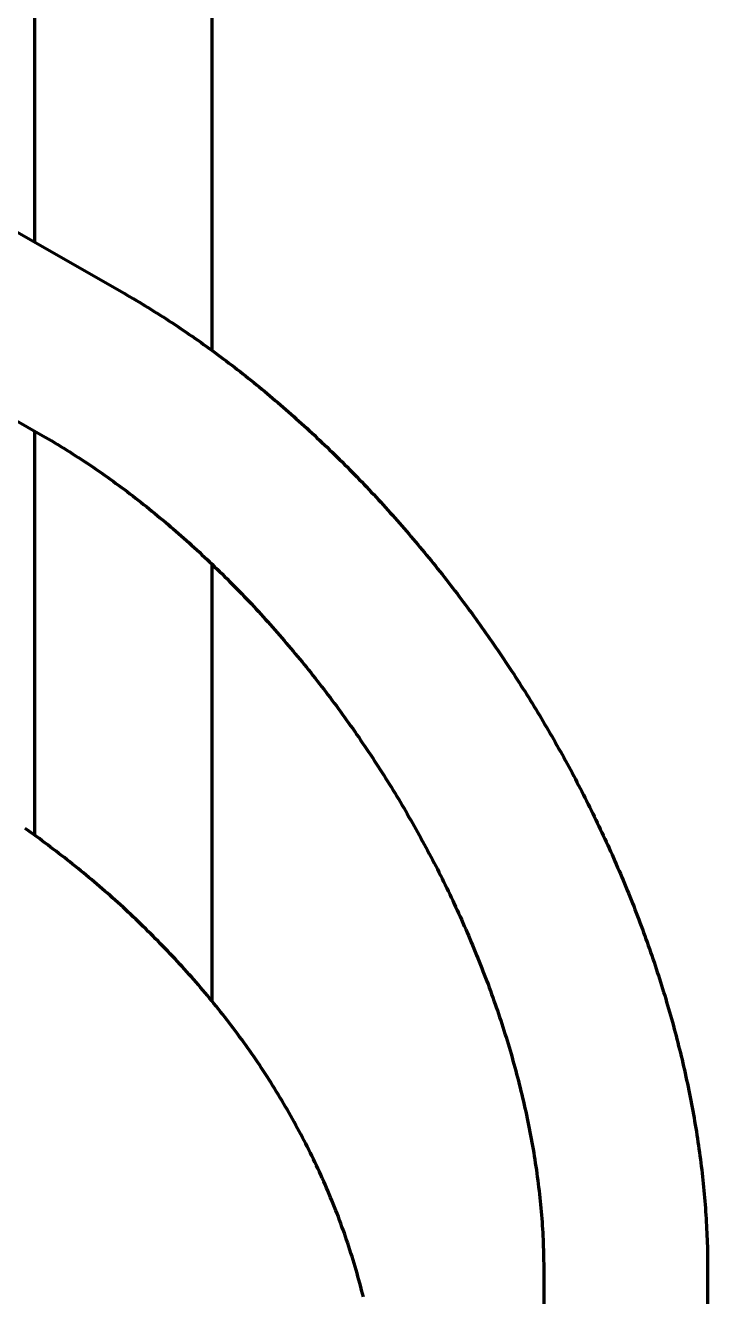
# Model space of a CAD drawing. Header units: millimetres. Extents: x 0 to 2382, y 0 to 420.
# Drawn here: x 337.82 to 347.6, y 127.71 to 145.92 of the extents above; entities that cross this region are included whole.
import ezdxf

# ---------------------------------------------------------------- set-up
doc = ezdxf.new("R2010")
doc.units = ezdxf.units.MM
doc.layers.add('01-VISIBLE', color=7, linetype='CONTINUOUS', lineweight=70)

msp = doc.modelspace()

# ---------------------------------------------------------------- linework, layer by layer
at = {"layer": '01-VISIBLE'}
for p, q in [((337.956, 142.814), (337.956, 147.478)), ((340.496, 141.262), (340.496, 147.478)), ((335.615, 144.155), (339.237, 142.081)), ((334.447, 142.116), (338.069, 140.041)), ((337.956, 134.316), (337.956, 140.106)), ((340.496, 131.94), (340.496, 138.2)), ((345.25, 128.126), (345.25, 126.813)), ((347.6, 128.126), (347.6, 126.813))]:
    msp.add_line(p, q, dxfattribs=at)
for points in [[(339.237, 142.081), (339.281, 142.056), (339.324, 142.031), (339.367, 142.005), (339.411, 141.98), (339.454, 141.954), (339.497, 141.928), (339.539, 141.902), (339.582, 141.876), (339.625, 141.85), (339.667, 141.823), (339.71, 141.797), (339.752, 141.77), (339.794, 141.743), (339.837, 141.716), (339.879, 141.689), (339.921, 141.661), (339.962, 141.634), (340.004, 141.606), (340.046, 141.578), (340.087, 141.55), (340.129, 141.522), (340.17, 141.493), (340.211, 141.465), (340.252, 141.436), (340.294, 141.408), (340.334, 141.379), (340.375, 141.35), (340.416, 141.32), (340.457, 141.291), (340.497, 141.262), (340.538, 141.232), (340.578, 141.202), (340.618, 141.172), (340.658, 141.142), (340.698, 141.112), (340.738, 141.082), (340.778, 141.052), (340.818, 141.021), (340.858, 140.99), (340.897, 140.96), (340.937, 140.929), (340.976, 140.898), (341.015, 140.866), (341.054, 140.835), (341.093, 140.804), (341.132, 140.772), (341.171, 140.74), (341.21, 140.709), (341.248, 140.677), (341.287, 140.645), (341.325, 140.613), (341.364, 140.58), (341.402, 140.548), (341.44, 140.515), (341.478, 140.483), (341.516, 140.45), (341.554, 140.417), (341.591, 140.384), (341.629, 140.351), (341.667, 140.318), (341.704, 140.284), (341.741, 140.251), (341.778, 140.217), (341.816, 140.184), (341.853, 140.15), (341.89, 140.116), (341.926, 140.082), (341.963, 140.048), (342, 140.013), (342.036, 139.979), (342.072, 139.945), (342.109, 139.91), (342.145, 139.875), (342.181, 139.841), (342.217, 139.806), (342.253, 139.771), (342.289, 139.736), (342.324, 139.7), (342.36, 139.665), (342.395, 139.63), (342.431, 139.594), (342.466, 139.559), (342.501, 139.523), (342.536, 139.487), (342.571, 139.451), (342.606, 139.415), (342.641, 139.379), (342.676, 139.343), (342.71, 139.307), (342.745, 139.27), (342.779, 139.234), (342.813, 139.197), (342.847, 139.16), (342.881, 139.124), (342.915, 139.087), (342.949, 139.05), (342.983, 139.013), (343.016, 138.976), (343.05, 138.938), (343.083, 138.901), (343.117, 138.864), (343.15, 138.826), (343.183, 138.788), (343.216, 138.751), (343.249, 138.713), (343.282, 138.675), (343.315, 138.637), (343.347, 138.599), (343.38, 138.561), (343.412, 138.523), (343.444, 138.484), (343.476, 138.446), (343.509, 138.407), (343.541, 138.369), (343.572, 138.33), (343.604, 138.291), (343.636, 138.253), (343.667, 138.214), (343.699, 138.175), (343.73, 138.135), (343.761, 138.096), (343.793, 138.057), (343.824, 138.018), (343.855, 137.978), (343.885, 137.939), (343.916, 137.899), (343.947, 137.859), (343.977, 137.82), (344.008, 137.78), (344.038, 137.74), (344.068, 137.7), (344.098, 137.66), (344.128, 137.62), (344.158, 137.58), (344.188, 137.539), (344.218, 137.499), (344.247, 137.458), (344.277, 137.418), (344.306, 137.377), (344.335, 137.336), (344.364, 137.296), (344.393, 137.255), (344.422, 137.214), (344.451, 137.173), (344.48, 137.132), (344.508, 137.091), (344.537, 137.049), (344.565, 137.008), (344.593, 136.967), (344.622, 136.925), (344.65, 136.884), (344.678, 136.842), (344.705, 136.8), (344.733, 136.759), (344.761, 136.717), (344.788, 136.675), (344.816, 136.633), (344.843, 136.591), (344.87, 136.549), (344.897, 136.507), (344.924, 136.464), (344.951, 136.422), (344.978, 136.38), (345.004, 136.337), (345.031, 136.295), (345.057, 136.252), (345.084, 136.21), (345.11, 136.167), (345.136, 136.124), (345.162, 136.081), (345.188, 136.038), (345.213, 135.995), (345.239, 135.952), (345.264, 135.909), (345.29, 135.866), (345.315, 135.822), (345.34, 135.779), (345.365, 135.736), (345.39, 135.692), (345.415, 135.649), (345.44, 135.605), (345.464, 135.561), (345.489, 135.518), (345.513, 135.474), (345.537, 135.43), (345.562, 135.386), (345.586, 135.342), (345.609, 135.298), (345.633, 135.254), (345.657, 135.21), (345.68, 135.166), (345.704, 135.121), (345.727, 135.077), (345.75, 135.032), (345.773, 134.988), (345.796, 134.943), (345.819, 134.899), (345.842, 134.854), (345.864, 134.809), (345.887, 134.765), (345.909, 134.72), (345.931, 134.675), (345.954, 134.63), (345.976, 134.585), (345.997, 134.54), (346.019, 134.494), (346.041, 134.449), (346.062, 134.404), (346.084, 134.359), (346.105, 134.313), (346.126, 134.268), (346.147, 134.222), (346.168, 134.177), (346.189, 134.131), (346.209, 134.085), (346.23, 134.04), (346.25, 133.994), (346.27, 133.948), (346.29, 133.902), (346.31, 133.856), (346.33, 133.81), (346.35, 133.764), (346.369, 133.718), (346.389, 133.672), (346.408, 133.626), (346.427, 133.579), (346.447, 133.533), (346.465, 133.486), (346.484, 133.44), (346.503, 133.394), (346.521, 133.347), (346.54, 133.3), (346.558, 133.254), (346.576, 133.207), (346.594, 133.16), (346.612, 133.113), (346.63, 133.067), (346.647, 133.02), (346.665, 132.973), (346.682, 132.926), (346.699, 132.879), (346.716, 132.831), (346.733, 132.784), (346.75, 132.737), (346.767, 132.69), (346.783, 132.642), (346.8, 132.595), (346.816, 132.548), (346.832, 132.5), (346.848, 132.453), (346.864, 132.405), (346.879, 132.357), (346.895, 132.31), (346.91, 132.262), (346.925, 132.214), (346.94, 132.166), (346.955, 132.119), (346.97, 132.071), (346.985, 132.023), (346.999, 131.975), (347.013, 131.927), (347.027, 131.879), (347.041, 131.831), (347.055, 131.782), (347.069, 131.734), (347.083, 131.686), (347.096, 131.638), (347.109, 131.589), (347.122, 131.541), (347.135, 131.493), (347.148, 131.444), (347.161, 131.396), (347.173, 131.347), (347.185, 131.298), (347.197, 131.25), (347.209, 131.201), (347.221, 131.152), (347.233, 131.104), (347.244, 131.055), (347.256, 131.006), (347.267, 130.957), (347.278, 130.908), (347.289, 130.859), (347.299, 130.81), (347.31, 130.761), (347.32, 130.712), (347.33, 130.663), (347.34, 130.614), (347.35, 130.565), (347.36, 130.516), (347.369, 130.467), (347.378, 130.417), (347.388, 130.368), (347.397, 130.319), (347.405, 130.269), (347.414, 130.22), (347.422, 130.171), (347.431, 130.121), (347.439, 130.072), (347.446, 130.022), (347.454, 129.973), (347.462, 129.923), (347.469, 129.874), (347.476, 129.824), (347.483, 129.774), (347.49, 129.725), (347.496, 129.675), (347.503, 129.625), (347.509, 129.576), (347.515, 129.526), (347.521, 129.476), (347.526, 129.426), (347.532, 129.376), (347.537, 129.327), (347.542, 129.277), (347.547, 129.227), (347.551, 129.177), (347.556, 129.127), (347.56, 129.077), (347.564, 129.027), (347.568, 128.977), (347.571, 128.927), (347.575, 128.877), (347.578, 128.827), (347.581, 128.777), (347.584, 128.727), (347.586, 128.677), (347.588, 128.627), (347.591, 128.577), (347.592, 128.527), (347.594, 128.477), (347.596, 128.427), (347.597, 128.377), (347.598, 128.326), (347.599, 128.276), (347.599, 128.226), (347.6, 128.176), (347.6, 128.126)], [(338.069, 140.041), (338.113, 140.016), (338.156, 139.991), (338.199, 139.966), (338.242, 139.94), (338.285, 139.914), (338.328, 139.888), (338.371, 139.862), (338.413, 139.836), (338.456, 139.809), (338.498, 139.782), (338.54, 139.755), (338.582, 139.728), (338.624, 139.701), (338.666, 139.673), (338.708, 139.646), (338.749, 139.618), (338.791, 139.59), (338.832, 139.562), (338.873, 139.533), (338.914, 139.505), (338.955, 139.476), (338.996, 139.447), (339.037, 139.418), (339.078, 139.388), (339.118, 139.359), (339.158, 139.329), (339.199, 139.3), (339.239, 139.27), (339.279, 139.24), (339.319, 139.209), (339.359, 139.179), (339.398, 139.148), (339.438, 139.118), (339.477, 139.087), (339.516, 139.056), (339.556, 139.025), (339.595, 138.993), (339.634, 138.962), (339.672, 138.93), (339.711, 138.898), (339.75, 138.867), (339.788, 138.835), (339.827, 138.802), (339.865, 138.77), (339.903, 138.738), (339.941, 138.705), (339.979, 138.672), (340.017, 138.639), (340.054, 138.606), (340.092, 138.573), (340.129, 138.54), (340.166, 138.506), (340.204, 138.473), (340.241, 138.439), (340.278, 138.405), (340.314, 138.372), (340.351, 138.337), (340.388, 138.303), (340.424, 138.269), (340.461, 138.235), (340.497, 138.2), (340.533, 138.165), (340.569, 138.13), (340.605, 138.096), (340.64, 138.061), (340.676, 138.025), (340.712, 137.99), (340.747, 137.955), (340.782, 137.919), (340.818, 137.883), (340.853, 137.848), (340.887, 137.812), (340.922, 137.776), (340.957, 137.74), (340.992, 137.704), (341.026, 137.667), (341.06, 137.631), (341.095, 137.594), (341.129, 137.558), (341.163, 137.521), (341.197, 137.484), (341.23, 137.447), (341.264, 137.41), (341.297, 137.373), (341.331, 137.335), (341.364, 137.298), (341.397, 137.261), (341.43, 137.223), (341.463, 137.185), (341.496, 137.147), (341.529, 137.109), (341.561, 137.071), (341.594, 137.033), (341.626, 136.995), (341.658, 136.957), (341.69, 136.918), (341.722, 136.88), (341.754, 136.841), (341.786, 136.802), (341.818, 136.764), (341.849, 136.725), (341.881, 136.686), (341.912, 136.647), (341.943, 136.607), (341.974, 136.568), (342.005, 136.529), (342.036, 136.489), (342.066, 136.45), (342.097, 136.41), (342.127, 136.37), (342.158, 136.33), (342.188, 136.29), (342.218, 136.25), (342.248, 136.21), (342.278, 136.17), (342.307, 136.13), (342.337, 136.089), (342.366, 136.049), (342.396, 136.008), (342.425, 135.968), (342.454, 135.927), (342.483, 135.886), (342.512, 135.845), (342.541, 135.804), (342.569, 135.763), (342.598, 135.722), (342.626, 135.681), (342.654, 135.639), (342.682, 135.598), (342.71, 135.556), (342.738, 135.515), (342.766, 135.473), (342.794, 135.431), (342.821, 135.389), (342.848, 135.347), (342.876, 135.305), (342.903, 135.263), (342.93, 135.221), (342.957, 135.179), (342.983, 135.137), (343.01, 135.094), (343.037, 135.052), (343.063, 135.009), (343.089, 134.966), (343.115, 134.924), (343.141, 134.881), (343.167, 134.838), (343.193, 134.795), (343.218, 134.752), (343.244, 134.709), (343.269, 134.666), (343.294, 134.623), (343.319, 134.579), (343.344, 134.536), (343.369, 134.492), (343.394, 134.449), (343.418, 134.405), (343.443, 134.361), (343.467, 134.318), (343.491, 134.274), (343.515, 134.23), (343.539, 134.186), (343.563, 134.142), (343.587, 134.098), (343.61, 134.053), (343.634, 134.009), (343.657, 133.965), (343.68, 133.92), (343.703, 133.876), (343.726, 133.831), (343.748, 133.787), (343.771, 133.742), (343.793, 133.697), (343.815, 133.652), (343.838, 133.607), (343.86, 133.562), (343.881, 133.517), (343.903, 133.472), (343.925, 133.427), (343.946, 133.382), (343.967, 133.336), (343.988, 133.291), (344.009, 133.246), (344.03, 133.2), (344.051, 133.154), (344.072, 133.109), (344.092, 133.063), (344.112, 133.017), (344.132, 132.971), (344.152, 132.926), (344.172, 132.88), (344.192, 132.834), (344.211, 132.787), (344.231, 132.741), (344.25, 132.695), (344.269, 132.649), (344.288, 132.602), (344.307, 132.556), (344.325, 132.51), (344.344, 132.463), (344.362, 132.416), (344.38, 132.37), (344.398, 132.323), (344.416, 132.276), (344.434, 132.229), (344.452, 132.183), (344.469, 132.136), (344.486, 132.089), (344.503, 132.041), (344.52, 131.994), (344.537, 131.947), (344.553, 131.9), (344.57, 131.853), (344.586, 131.805), (344.602, 131.758), (344.618, 131.71), (344.634, 131.663), (344.649, 131.615), (344.665, 131.568), (344.68, 131.52), (344.695, 131.472), (344.71, 131.424), (344.725, 131.377), (344.739, 131.329), (344.754, 131.281), (344.768, 131.233), (344.782, 131.185), (344.796, 131.136), (344.809, 131.088), (344.823, 131.04), (344.836, 130.992), (344.849, 130.944), (344.862, 130.895), (344.875, 130.847), (344.888, 130.798), (344.9, 130.75), (344.912, 130.701), (344.924, 130.653), (344.936, 130.604), (344.948, 130.555), (344.959, 130.506), (344.97, 130.458), (344.981, 130.409), (344.992, 130.36), (345.003, 130.311), (345.013, 130.262), (345.024, 130.213), (345.034, 130.164), (345.044, 130.115), (345.053, 130.066), (345.063, 130.017), (345.072, 129.967), (345.081, 129.918), (345.09, 129.869), (345.098, 129.82), (345.107, 129.77), (345.115, 129.721), (345.123, 129.671), (345.13, 129.622), (345.138, 129.572), (345.145, 129.523), (345.152, 129.473), (345.159, 129.424), (345.166, 129.374), (345.172, 129.324), (345.178, 129.275), (345.184, 129.225), (345.19, 129.175), (345.195, 129.125), (345.2, 129.076), (345.205, 129.026), (345.21, 128.976), (345.214, 128.926), (345.219, 128.876), (345.222, 128.826), (345.226, 128.776), (345.23, 128.726), (345.233, 128.676), (345.236, 128.626), (345.238, 128.576), (345.241, 128.526), (345.243, 128.476), (345.245, 128.426), (345.246, 128.376), (345.247, 128.326), (345.248, 128.276), (345.249, 128.226), (345.25, 128.176), (345.25, 128.126)], [(342.665, 127.706), (342.653, 127.754), (342.64, 127.803), (342.628, 127.851), (342.615, 127.899), (342.602, 127.948), (342.588, 127.996), (342.575, 128.044), (342.561, 128.092), (342.547, 128.14), (342.532, 128.188), (342.518, 128.236), (342.503, 128.284), (342.488, 128.331), (342.473, 128.379), (342.457, 128.427), (342.441, 128.474), (342.425, 128.521), (342.409, 128.569), (342.393, 128.616), (342.376, 128.663), (342.359, 128.71), (342.342, 128.757), (342.324, 128.804), (342.307, 128.851), (342.289, 128.898), (342.271, 128.944), (342.252, 128.991), (342.234, 129.037), (342.215, 129.084), (342.196, 129.13), (342.177, 129.176), (342.157, 129.222), (342.137, 129.268), (342.118, 129.314), (342.097, 129.36), (342.077, 129.406), (342.057, 129.451), (342.036, 129.497), (342.015, 129.542), (341.993, 129.587), (341.972, 129.633), (341.95, 129.678), (341.929, 129.723), (341.906, 129.768), (341.884, 129.812), (341.862, 129.857), (341.839, 129.902), (341.816, 129.946), (341.793, 129.99), (341.77, 130.035), (341.746, 130.079), (341.722, 130.123), (341.698, 130.167), (341.674, 130.211), (341.65, 130.254), (341.625, 130.298), (341.601, 130.341), (341.576, 130.385), (341.551, 130.428), (341.525, 130.471), (341.5, 130.514), (341.474, 130.557), (341.448, 130.6), (341.422, 130.643), (341.396, 130.685), (341.369, 130.728), (341.343, 130.77), (341.316, 130.812), (341.289, 130.854), (341.262, 130.896), (341.234, 130.938), (341.207, 130.98), (341.179, 131.022), (341.151, 131.063), (341.123, 131.104), (341.095, 131.146), (341.066, 131.187), (341.037, 131.228), (341.009, 131.269), (340.98, 131.309), (340.95, 131.35), (340.921, 131.391), (340.892, 131.431), (340.862, 131.471), (340.832, 131.511), (340.802, 131.551), (340.772, 131.591), (340.742, 131.631), (340.711, 131.671), (340.68, 131.71), (340.649, 131.75), (340.618, 131.789), (340.587, 131.828), (340.556, 131.867), (340.524, 131.906), (340.493, 131.945), (340.461, 131.983), (340.429, 132.022), (340.397, 132.06), (340.365, 132.098), (340.332, 132.136), (340.3, 132.174), (340.267, 132.212), (340.234, 132.25), (340.201, 132.288), (340.168, 132.325), (340.135, 132.362), (340.101, 132.399), (340.067, 132.437), (340.034, 132.473), (340, 132.51), (339.966, 132.547), (339.932, 132.583), (339.897, 132.62), (339.863, 132.656), (339.828, 132.692), (339.793, 132.728), (339.759, 132.764), (339.724, 132.8), (339.688, 132.835), (339.653, 132.871), (339.618, 132.906), (339.582, 132.941), (339.546, 132.976), (339.511, 133.011), (339.475, 133.046), (339.439, 133.081), (339.402, 133.115), (339.366, 133.15), (339.33, 133.184), (339.293, 133.218), (339.256, 133.252), (339.22, 133.286), (339.183, 133.32), (339.146, 133.353), (339.108, 133.387), (339.071, 133.42), (339.034, 133.453), (338.996, 133.486), (338.958, 133.519), (338.921, 133.552), (338.883, 133.585), (338.845, 133.617), (338.807, 133.65), (338.768, 133.682), (338.73, 133.714), (338.691, 133.746), (338.653, 133.778), (338.614, 133.81), (338.575, 133.841), (338.536, 133.873), (338.497, 133.904), (338.458, 133.935), (338.419, 133.966), (338.38, 133.997), (338.34, 134.028), (338.301, 134.058), (338.261, 134.089), (338.221, 134.119), (338.181, 134.149), (338.141, 134.18), (338.101, 134.21), (338.061, 134.239), (338.021, 134.269), (337.981, 134.299), (337.94, 134.328), (337.9, 134.357), (337.859, 134.386), (337.818, 134.415)]]:
    msp.add_lwpolyline(points, dxfattribs=at)

doc.saveas('drawing.dxf')
